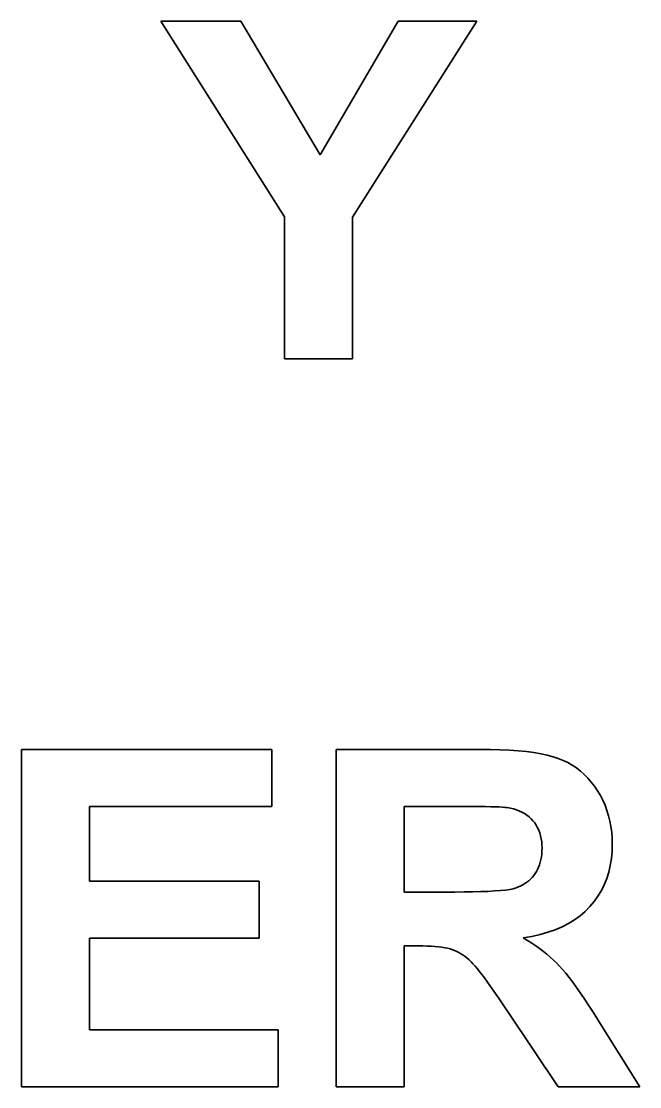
# Model space of a CAD drawing. Extents: x 23 to 417, y 3 to 294.
# Drawn here: x 207.268 to 208.367, y 102.833 to 104.728 of the extents above; entities that cross this region are included whole.
import ezdxf

# ---------------------------------------------------------------- set-up
doc = ezdxf.new("R2010")
doc.units = 0
doc.layers.get('0').update_dxf_attribs({"lineweight": 13})

# ---------------------------------------------------------------- blocks, each defined once
blk = doc.blocks.new('BLOCK4760')
at = {"color": 7, "lineweight": 35, "ltscale": 0.017752}
blk.add_line((-67.0784, 27.0821), (-66.3683, 27.0821), dxfattribs=at)
at = {"color": 7, "lineweight": 35, "ltscale": 0.051394}
blk.add_line((-65.9795, 25.3447), (-67.0784, 27.0821), dxfattribs=at)
at = {"color": 7, "lineweight": 35, "ltscale": 0.034525}
blk.add_line((-66.3683, 27.0821), (-65.6623, 25.8952), dxfattribs=at)
at = {"color": 7, "lineweight": 35, "ltscale": 0.034343}
blk.add_line((-65.6623, 25.8952), (-64.9706, 27.0821), dxfattribs=at)
at = {"color": 7, "lineweight": 35, "ltscale": 0.051535}
blk.add_line((-64.2728, 27.0821), (-65.3758, 25.3406), dxfattribs=at)
at = {"color": 7, "lineweight": 35, "ltscale": 0.017446}
blk.add_line((-64.9706, 27.0821), (-64.2728, 27.0821), dxfattribs=at)
at = {"color": 7, "lineweight": 35, "ltscale": 0.031565}
blk.add_line((-65.9795, 24.0821), (-65.9795, 25.3447), dxfattribs=at)
at = {"color": 7, "lineweight": 35, "ltscale": 0.031463}
blk.add_line((-65.3758, 25.3406), (-65.3758, 24.0821), dxfattribs=at)
at = {"color": 7, "lineweight": 35, "ltscale": 0.015092}
blk.add_line((-65.3758, 24.0821), (-65.9795, 24.0821), dxfattribs=at)
at = {"color": 7, "lineweight": 35, "ltscale": 0.075}
for p, q in [((-68.3188, 17.6079), (-68.3188, 20.6079)), ((-65.5214, 17.6079), (-65.5214, 20.6079))]:
    blk.add_line(p, q, dxfattribs=at)
at = {"color": 7, "lineweight": 35, "ltscale": 0.055611}
blk.add_line((-68.3188, 20.6079), (-66.0944, 20.6079), dxfattribs=at)
at = {"color": 7, "lineweight": 35, "ltscale": 0.012688}
blk.add_line((-66.0944, 20.6079), (-66.0944, 20.1004), dxfattribs=at)
at = {"color": 7, "lineweight": 35, "ltscale": 0.031873}
blk.add_line((-65.5214, 20.6079), (-64.2465, 20.6079), dxfattribs=at)
at = {"color": 7, "lineweight": 35, "ltscale": 0.002339}
blk.add_line((-64.2465, 20.6079), (-64.1529, 20.6071), dxfattribs=at)
at = {"color": 7, "lineweight": 35, "ltscale": 0.002208}
blk.add_line((-64.1529, 20.6071), (-64.0646, 20.6047), dxfattribs=at)
at = {"color": 7, "lineweight": 35, "ltscale": 0.002078}
blk.add_line((-64.0646, 20.6047), (-63.9816, 20.6007), dxfattribs=at)
at = {"color": 7, "lineweight": 35, "ltscale": 0.001949}
blk.add_line((-63.9816, 20.6007), (-63.9038, 20.595), dxfattribs=at)
at = {"color": 7, "lineweight": 35, "ltscale": 0.001822}
blk.add_line((-63.9038, 20.595), (-63.8313, 20.5877), dxfattribs=at)
at = {"color": 7, "lineweight": 35, "ltscale": 0.001696}
blk.add_line((-63.8313, 20.5877), (-63.7641, 20.5789), dxfattribs=at)
at = {"color": 7, "lineweight": 35, "ltscale": 0.001572}
blk.add_line((-63.7641, 20.5789), (-63.7021, 20.5683), dxfattribs=at)
at = {"color": 7, "lineweight": 35, "ltscale": 0.00145}
blk.add_line((-63.7021, 20.5683), (-63.6453, 20.5562), dxfattribs=at)
at = {"color": 7, "lineweight": 35, "ltscale": 0.001332}
blk.add_line((-63.6453, 20.5562), (-63.5939, 20.5425), dxfattribs=at)
at = {"color": 7, "lineweight": 35, "ltscale": 0.001218}
blk.add_line((-63.5939, 20.5425), (-63.5476, 20.5271), dxfattribs=at)
at = {"color": 7, "lineweight": 35, "ltscale": 0.001154}
blk.add_line((-63.5476, 20.5271), (-63.5049, 20.5097), dxfattribs=at)
at = {"color": 7, "lineweight": 35, "ltscale": 0.001139}
for p, q in [((-63.5049, 20.5097), (-63.464, 20.4898)), ((-64.2135, 18.5875), (-64.241, 18.6238))]:
    blk.add_line(p, q, dxfattribs=at)
at = {"color": 7, "lineweight": 35, "ltscale": 0.00113}
blk.add_line((-63.464, 20.4898), (-63.4247, 20.4673), dxfattribs=at)
at = {"color": 7, "lineweight": 35, "ltscale": 0.001127}
blk.add_line((-63.4247, 20.4673), (-63.3872, 20.4423), dxfattribs=at)
at = {"color": 7, "lineweight": 35, "ltscale": 0.001128}
blk.add_line((-63.3872, 20.4423), (-63.3515, 20.4148), dxfattribs=at)
at = {"color": 7, "lineweight": 35, "ltscale": 0.001134}
blk.add_line((-63.3515, 20.4148), (-63.3174, 20.3848), dxfattribs=at)
at = {"color": 7, "lineweight": 35, "ltscale": 0.001145}
blk.add_line((-63.3174, 20.3848), (-63.2852, 20.3523), dxfattribs=at)
at = {"color": 7, "lineweight": 35, "ltscale": 0.001162}
blk.add_line((-63.2852, 20.3523), (-63.2546, 20.3172), dxfattribs=at)
at = {"color": 7, "lineweight": 35, "ltscale": 0.001184}
blk.add_line((-63.2546, 20.3172), (-63.2258, 20.2797), dxfattribs=at)
at = {"color": 7, "lineweight": 35, "ltscale": 0.001209}
blk.add_line((-63.2258, 20.2797), (-63.1987, 20.2396), dxfattribs=at)
at = {"color": 7, "lineweight": 35, "ltscale": 0.001219}
blk.add_line((-63.1987, 20.2396), (-63.1739, 20.1977), dxfattribs=at)
at = {"color": 7, "lineweight": 35, "ltscale": 0.001213}
blk.add_line((-63.1739, 20.1977), (-63.1516, 20.1546), dxfattribs=at)
at = {"color": 7, "lineweight": 35, "ltscale": 0.016627}
blk.add_line((-67.7131, 20.1004), (-67.7131, 19.4354), dxfattribs=at)
at = {"color": 7, "lineweight": 35, "ltscale": 0.040467}
blk.add_line((-66.0944, 20.1004), (-67.7131, 20.1004), dxfattribs=at)
at = {"color": 7, "lineweight": 35, "ltscale": 0.019031}
blk.add_line((-64.9157, 20.1004), (-64.9157, 19.3392), dxfattribs=at)
at = {"color": 7, "lineweight": 35, "ltscale": 0.011818}
blk.add_line((-64.4429, 20.1004), (-64.9157, 20.1004), dxfattribs=at)
at = {"color": 7, "lineweight": 35, "ltscale": 0.001768}
blk.add_line((-64.3722, 20.1004), (-64.4429, 20.1004), dxfattribs=at)
at = {"color": 7, "lineweight": 35, "ltscale": 0.001621}
blk.add_line((-64.3074, 20.1), (-64.3722, 20.1004), dxfattribs=at)
at = {"color": 7, "lineweight": 35, "ltscale": 0.001473}
blk.add_line((-64.2485, 20.0995), (-64.3074, 20.1), dxfattribs=at)
at = {"color": 7, "lineweight": 35, "ltscale": 0.001326}
blk.add_line((-64.1954, 20.0988), (-64.2485, 20.0995), dxfattribs=at)
at = {"color": 7, "lineweight": 35, "ltscale": 0.001179}
blk.add_line((-64.1483, 20.0979), (-64.1954, 20.0988), dxfattribs=at)
at = {"color": 7, "lineweight": 35, "ltscale": 0.001032}
blk.add_line((-64.107, 20.0968), (-64.1483, 20.0979), dxfattribs=at)
at = {"color": 7, "lineweight": 35, "ltscale": 0.000884873}
blk.add_line((-64.0716, 20.0954), (-64.107, 20.0968), dxfattribs=at)
at = {"color": 7, "lineweight": 35, "ltscale": 0.000737632}
blk.add_line((-64.0422, 20.0939), (-64.0716, 20.0954), dxfattribs=at)
at = {"color": 7, "lineweight": 35, "ltscale": 0.000590978}
blk.add_line((-64.0186, 20.0922), (-64.0422, 20.0939), dxfattribs=at)
at = {"color": 7, "lineweight": 35, "ltscale": 0.000444371}
blk.add_line((-64.0009, 20.0902), (-64.0186, 20.0922), dxfattribs=at)
at = {"color": 7, "lineweight": 35, "ltscale": 0.000733706}
blk.add_line((-63.9721, 20.0846), (-64.0009, 20.0902), dxfattribs=at)
at = {"color": 7, "lineweight": 35, "ltscale": 0.001212}
for p, q in [((-63.1516, 20.1546), (-63.1319, 20.1103)), ((-63.4806, 18.6169), (-63.4506, 18.5788))]:
    blk.add_line(p, q, dxfattribs=at)
at = {"color": 7, "lineweight": 35, "ltscale": 0.001215}
blk.add_line((-63.1319, 20.1103), (-63.1149, 20.0648), dxfattribs=at)
at = {"color": 7, "lineweight": 35, "ltscale": 0.000708803}
blk.add_line((-63.9446, 20.0776), (-63.9721, 20.0846), dxfattribs=at)
at = {"color": 7, "lineweight": 35, "ltscale": 0.000685839}
blk.add_line((-63.9185, 20.0693), (-63.9446, 20.0776), dxfattribs=at)
at = {"color": 7, "lineweight": 35, "ltscale": 0.000666176}
blk.add_line((-63.8937, 20.0596), (-63.9185, 20.0693), dxfattribs=at)
at = {"color": 7, "lineweight": 35, "ltscale": 0.000649121}
blk.add_line((-63.8702, 20.0485), (-63.8937, 20.0596), dxfattribs=at)
at = {"color": 7, "lineweight": 35, "ltscale": 0.000635372}
blk.add_line((-63.848, 20.0361), (-63.8702, 20.0485), dxfattribs=at)
at = {"color": 7, "lineweight": 35, "ltscale": 0.000624642}
blk.add_line((-63.8272, 20.0222), (-63.848, 20.0361), dxfattribs=at)
at = {"color": 7, "lineweight": 35, "ltscale": 0.000618096}
blk.add_line((-63.8077, 20.007), (-63.8272, 20.0222), dxfattribs=at)
at = {"color": 7, "lineweight": 35, "ltscale": 0.000614316}
blk.add_line((-63.7896, 19.9905), (-63.8077, 20.007), dxfattribs=at)
at = {"color": 7, "lineweight": 35, "ltscale": 0.000615039}
blk.add_line((-63.7727, 19.9725), (-63.7896, 19.9905), dxfattribs=at)
at = {"color": 7, "lineweight": 35, "ltscale": 0.001221}
blk.add_line((-63.1149, 20.0648), (-63.1005, 20.0181), dxfattribs=at)
at = {"color": 7, "lineweight": 35, "ltscale": 0.001232}
blk.add_line((-63.1005, 20.0181), (-63.0887, 19.9702), dxfattribs=at)
at = {"color": 7, "lineweight": 35, "ltscale": 0.000614481}
blk.add_line((-63.7574, 19.9533), (-63.7727, 19.9725), dxfattribs=at)
at = {"color": 7, "lineweight": 35, "ltscale": 0.000614382}
blk.add_line((-63.7436, 19.933), (-63.7574, 19.9533), dxfattribs=at)
at = {"color": 7, "lineweight": 35, "ltscale": 0.000618146}
blk.add_line((-63.7315, 19.9114), (-63.7436, 19.933), dxfattribs=at)
at = {"color": 7, "lineweight": 35, "ltscale": 0.000625373}
blk.add_line((-63.721, 19.8887), (-63.7315, 19.9114), dxfattribs=at)
at = {"color": 7, "lineweight": 35, "ltscale": 0.001247}
blk.add_line((-63.0887, 19.9702), (-63.0796, 19.9212), dxfattribs=at)
at = {"color": 7, "lineweight": 35, "ltscale": 0.001267}
blk.add_line((-63.0796, 19.9212), (-63.073, 19.8709), dxfattribs=at)
at = {"color": 7, "lineweight": 35, "ltscale": 0.000636696}
blk.add_line((-63.7121, 19.8649), (-63.721, 19.8887), dxfattribs=at)
at = {"color": 7, "lineweight": 35, "ltscale": 0.000651913}
blk.add_line((-63.7048, 19.8398), (-63.7121, 19.8649), dxfattribs=at)
at = {"color": 7, "lineweight": 35, "ltscale": 0.000670482}
blk.add_line((-63.6992, 19.8136), (-63.7048, 19.8398), dxfattribs=at)
at = {"color": 7, "lineweight": 35, "ltscale": 0.000691403}
blk.add_line((-63.6951, 19.7862), (-63.6992, 19.8136), dxfattribs=at)
at = {"color": 7, "lineweight": 35, "ltscale": 0.001289}
blk.add_line((-63.073, 19.8709), (-63.0691, 19.8195), dxfattribs=at)
at = {"color": 7, "lineweight": 35, "ltscale": 0.001316}
blk.add_line((-63.0691, 19.8195), (-63.0678, 19.7669), dxfattribs=at)
at = {"color": 7, "lineweight": 35, "ltscale": 0.000715892}
blk.add_line((-63.6927, 19.7577), (-63.6951, 19.7862), dxfattribs=at)
at = {"color": 7, "lineweight": 35, "ltscale": 0.000743}
blk.add_line((-63.6919, 19.728), (-63.6927, 19.7577), dxfattribs=at)
at = {"color": 7, "lineweight": 35, "ltscale": 0.0006643}
blk.add_line((-63.6925, 19.7014), (-63.6919, 19.728), dxfattribs=at)
at = {"color": 7, "lineweight": 35, "ltscale": 0.00166}
blk.add_line((-63.0678, 19.7669), (-63.0698, 19.7005), dxfattribs=at)
at = {"color": 7, "lineweight": 35, "ltscale": 0.000590476}
blk.add_line((-63.7073, 19.6042), (-63.7017, 19.6272), dxfattribs=at)
at = {"color": 7, "lineweight": 35, "ltscale": 0.000606175}
blk.add_line((-63.7017, 19.6272), (-63.6974, 19.651), dxfattribs=at)
at = {"color": 7, "lineweight": 35, "ltscale": 0.000623483}
blk.add_line((-63.6974, 19.651), (-63.6944, 19.6758), dxfattribs=at)
at = {"color": 7, "lineweight": 35, "ltscale": 0.000643284}
blk.add_line((-63.6944, 19.6758), (-63.6925, 19.7014), dxfattribs=at)
at = {"color": 7, "lineweight": 35, "ltscale": 0.001561}
blk.add_line((-63.0757, 19.6365), (-63.0856, 19.5749), dxfattribs=at)
at = {"color": 7, "lineweight": 35, "ltscale": 0.001607}
blk.add_line((-63.0698, 19.7005), (-63.0757, 19.6365), dxfattribs=at)
at = {"color": 7, "lineweight": 35, "ltscale": 0.000545572}
blk.add_line((-63.7533, 19.5029), (-63.7416, 19.5214), dxfattribs=at)
at = {"color": 7, "lineweight": 35, "ltscale": 0.000549919}
blk.add_line((-63.7416, 19.5214), (-63.7312, 19.5407), dxfattribs=at)
at = {"color": 7, "lineweight": 35, "ltscale": 0.000556532}
blk.add_line((-63.7312, 19.5407), (-63.722, 19.561), dxfattribs=at)
at = {"color": 7, "lineweight": 35, "ltscale": 0.000565088}
blk.add_line((-63.722, 19.561), (-63.714, 19.5821), dxfattribs=at)
at = {"color": 7, "lineweight": 35, "ltscale": 0.000576933}
blk.add_line((-63.714, 19.5821), (-63.7073, 19.6042), dxfattribs=at)
at = {"color": 7, "lineweight": 35, "ltscale": 0.001523}
blk.add_line((-63.0856, 19.5749), (-63.0995, 19.5156), dxfattribs=at)
at = {"color": 7, "lineweight": 35, "ltscale": 0.037653}
for p, q in [((-67.7131, 19.4354), (-66.2069, 19.4354)), ((-66.2069, 18.9299), (-67.7131, 18.9299))]:
    blk.add_line(p, q, dxfattribs=at)
at = {"color": 7, "lineweight": 35, "ltscale": 0.012637}
for p, q in [((-66.2069, 19.4354), (-66.2069, 18.9299)), ((-66.0371, 18.1134), (-66.0371, 17.6079))]:
    blk.add_line(p, q, dxfattribs=at)
at = {"color": 7, "lineweight": 35, "ltscale": 0.000531647}
blk.add_line((-63.8439, 19.414), (-63.8265, 19.4262), dxfattribs=at)
at = {"color": 7, "lineweight": 35, "ltscale": 0.000528922}
blk.add_line((-63.8265, 19.4262), (-63.8099, 19.4394), dxfattribs=at)
at = {"color": 7, "lineweight": 35, "ltscale": 0.000528094}
blk.add_line((-63.8099, 19.4394), (-63.7944, 19.4537), dxfattribs=at)
at = {"color": 7, "lineweight": 35, "ltscale": 0.000530181}
blk.add_line((-63.7944, 19.4537), (-63.7798, 19.469), dxfattribs=at)
at = {"color": 7, "lineweight": 35, "ltscale": 0.00053434}
blk.add_line((-63.7798, 19.469), (-63.766, 19.4854), dxfattribs=at)
at = {"color": 7, "lineweight": 35, "ltscale": 0.000540907}
blk.add_line((-63.766, 19.4854), (-63.7533, 19.5029), dxfattribs=at)
at = {"color": 7, "lineweight": 35, "ltscale": 0.00147}
blk.add_line((-63.1174, 19.4586), (-63.1392, 19.4041), dxfattribs=at)
at = {"color": 7, "lineweight": 35, "ltscale": 0.001492}
blk.add_line((-63.0995, 19.5156), (-63.1174, 19.4586), dxfattribs=at)
at = {"color": 7, "lineweight": 35, "ltscale": 0.011204}
blk.add_line((-64.9157, 19.3392), (-64.4675, 19.3392), dxfattribs=at)
at = {"color": 7, "lineweight": 35, "ltscale": 0.002098}
blk.add_line((-64.4675, 19.3392), (-64.3836, 19.3396), dxfattribs=at)
at = {"color": 7, "lineweight": 35, "ltscale": 0.001934}
blk.add_line((-64.3836, 19.3396), (-64.3062, 19.3407), dxfattribs=at)
at = {"color": 7, "lineweight": 35, "ltscale": 0.001771}
blk.add_line((-64.3062, 19.3407), (-64.2354, 19.3425), dxfattribs=at)
at = {"color": 7, "lineweight": 35, "ltscale": 0.001608}
blk.add_line((-64.2354, 19.3425), (-64.1712, 19.3451), dxfattribs=at)
at = {"color": 7, "lineweight": 35, "ltscale": 0.001445}
blk.add_line((-64.1712, 19.3451), (-64.1135, 19.3484), dxfattribs=at)
at = {"color": 7, "lineweight": 35, "ltscale": 0.001283}
blk.add_line((-64.1135, 19.3484), (-64.0623, 19.3525), dxfattribs=at)
at = {"color": 7, "lineweight": 35, "ltscale": 0.001122}
blk.add_line((-64.0623, 19.3525), (-64.0177, 19.3572), dxfattribs=at)
at = {"color": 7, "lineweight": 35, "ltscale": 0.0009614}
blk.add_line((-64.0177, 19.3572), (-63.9796, 19.3628), dxfattribs=at)
at = {"color": 7, "lineweight": 35, "ltscale": 0.000803494}
blk.add_line((-63.9796, 19.3628), (-63.9481, 19.369), dxfattribs=at)
at = {"color": 7, "lineweight": 35, "ltscale": 0.000648174}
blk.add_line((-63.9481, 19.369), (-63.9232, 19.376), dxfattribs=at)
at = {"color": 7, "lineweight": 35, "ltscale": 0.000566092}
blk.add_line((-63.9232, 19.376), (-63.9019, 19.3839), dxfattribs=at)
at = {"color": 7, "lineweight": 35, "ltscale": 0.000554377}
blk.add_line((-63.9019, 19.3839), (-63.8816, 19.3929), dxfattribs=at)
at = {"color": 7, "lineweight": 35, "ltscale": 0.000544441}
blk.add_line((-63.8816, 19.3929), (-63.8623, 19.4029), dxfattribs=at)
at = {"color": 7, "lineweight": 35, "ltscale": 0.000537173}
blk.add_line((-63.8623, 19.4029), (-63.8439, 19.414), dxfattribs=at)
at = {"color": 7, "lineweight": 35, "ltscale": 0.001452}
blk.add_line((-63.165, 19.3518), (-63.1948, 19.302), dxfattribs=at)
at = {"color": 7, "lineweight": 35, "ltscale": 0.001456}
blk.add_line((-63.1392, 19.4041), (-63.165, 19.3518), dxfattribs=at)
at = {"color": 7, "lineweight": 35, "ltscale": 0.001471}
blk.add_line((-63.2286, 19.2544), (-63.2663, 19.2093), dxfattribs=at)
at = {"color": 7, "lineweight": 35, "ltscale": 0.001457}
blk.add_line((-63.1948, 19.302), (-63.2286, 19.2544), dxfattribs=at)
at = {"color": 7, "lineweight": 35, "ltscale": 0.001502}
blk.add_line((-63.3079, 19.1669), (-63.3535, 19.1278), dxfattribs=at)
at = {"color": 7, "lineweight": 35, "ltscale": 0.001486}
blk.add_line((-63.2663, 19.2093), (-63.3079, 19.1669), dxfattribs=at)
at = {"color": 7, "lineweight": 35, "ltscale": 0.001612}
blk.add_line((-63.4565, 19.0593), (-63.5139, 19.0299), dxfattribs=at)
at = {"color": 7, "lineweight": 35, "ltscale": 0.001565}
blk.add_line((-63.403, 19.0919), (-63.4565, 19.0593), dxfattribs=at)
at = {"color": 7, "lineweight": 35, "ltscale": 0.001528}
blk.add_line((-63.3535, 19.1278), (-63.403, 19.0919), dxfattribs=at)
at = {"color": 7, "lineweight": 35, "ltscale": 0.001873}
blk.add_line((-63.7096, 18.9614), (-63.7827, 18.945), dxfattribs=at)
at = {"color": 7, "lineweight": 35, "ltscale": 0.001797}
blk.add_line((-63.6404, 18.981), (-63.7096, 18.9614), dxfattribs=at)
at = {"color": 7, "lineweight": 35, "ltscale": 0.001728}
blk.add_line((-63.5752, 19.0038), (-63.6404, 18.981), dxfattribs=at)
at = {"color": 7, "lineweight": 35, "ltscale": 0.001666}
blk.add_line((-63.5139, 19.0299), (-63.5752, 19.0038), dxfattribs=at)
at = {"color": 7, "lineweight": 35, "ltscale": 0.020412}
blk.add_line((-67.7131, 18.9299), (-67.7131, 18.1134), dxfattribs=at)
at = {"color": 7, "lineweight": 35, "ltscale": 0.03131}
blk.add_line((-64.9157, 18.8603), (-64.9157, 17.6079), dxfattribs=at)
at = {"color": 7, "lineweight": 35, "ltscale": 0.00307}
blk.add_line((-64.7929, 18.8603), (-64.9157, 18.8603), dxfattribs=at)
at = {"color": 7, "lineweight": 35, "ltscale": 0.001016}
for p, q in [((-64.7523, 18.86), (-64.7929, 18.8603)), ((-63.6804, 18.8117), (-63.6486, 18.7863))]:
    blk.add_line(p, q, dxfattribs=at)
at = {"color": 7, "lineweight": 35, "ltscale": 0.00095973}
blk.add_line((-64.7139, 18.859), (-64.7523, 18.86), dxfattribs=at)
at = {"color": 7, "lineweight": 35, "ltscale": 0.000903918}
blk.add_line((-64.6778, 18.8573), (-64.7139, 18.859), dxfattribs=at)
at = {"color": 7, "lineweight": 35, "ltscale": 0.000848936}
blk.add_line((-64.6439, 18.8549), (-64.6778, 18.8573), dxfattribs=at)
at = {"color": 7, "lineweight": 35, "ltscale": 0.000794036}
blk.add_line((-64.6123, 18.8519), (-64.6439, 18.8549), dxfattribs=at)
at = {"color": 7, "lineweight": 35, "ltscale": 0.001953}
blk.add_line((-63.7827, 18.945), (-63.8597, 18.932), dxfattribs=at)
at = {"color": 7, "lineweight": 35, "ltscale": 0.001125}
blk.add_line((-63.8597, 18.932), (-63.8211, 18.9088), dxfattribs=at)
at = {"color": 7, "lineweight": 35, "ltscale": 0.001102}
blk.add_line((-63.8211, 18.9088), (-63.7839, 18.8852), dxfattribs=at)
at = {"color": 7, "lineweight": 35, "ltscale": 0.00108}
blk.add_line((-63.7839, 18.8852), (-63.748, 18.8612), dxfattribs=at)
at = {"color": 7, "lineweight": 35, "ltscale": 0.001057}
blk.add_line((-63.748, 18.8612), (-63.7135, 18.8367), dxfattribs=at)
at = {"color": 7, "lineweight": 35, "ltscale": 0.000739781}
blk.add_line((-64.5829, 18.8482), (-64.6123, 18.8519), dxfattribs=at)
at = {"color": 7, "lineweight": 35, "ltscale": 0.000686722}
blk.add_line((-64.5558, 18.8438), (-64.5829, 18.8482), dxfattribs=at)
at = {"color": 7, "lineweight": 35, "ltscale": 0.000634543}
blk.add_line((-64.5309, 18.8387), (-64.5558, 18.8438), dxfattribs=at)
at = {"color": 7, "lineweight": 35, "ltscale": 0.000582896}
blk.add_line((-64.5083, 18.833), (-64.5309, 18.8387), dxfattribs=at)
at = {"color": 7, "lineweight": 35, "ltscale": 0.000533861}
blk.add_line((-64.488, 18.8266), (-64.5083, 18.833), dxfattribs=at)
at = {"color": 7, "lineweight": 35, "ltscale": 0.000512219}
blk.add_line((-64.4688, 18.8193), (-64.488, 18.8266), dxfattribs=at)
at = {"color": 7, "lineweight": 35, "ltscale": 0.0005184}
blk.add_line((-64.4499, 18.8108), (-64.4688, 18.8193), dxfattribs=at)
at = {"color": 7, "lineweight": 35, "ltscale": 0.000526143}
blk.add_line((-64.4312, 18.8012), (-64.4499, 18.8108), dxfattribs=at)
at = {"color": 7, "lineweight": 35, "ltscale": 0.000535521}
blk.add_line((-64.4127, 18.7904), (-64.4312, 18.8012), dxfattribs=at)
at = {"color": 7, "lineweight": 35, "ltscale": 0.000546499}
blk.add_line((-64.3943, 18.7785), (-64.4127, 18.7904), dxfattribs=at)
at = {"color": 7, "lineweight": 35, "ltscale": 0.000557964}
blk.add_line((-64.3762, 18.7654), (-64.3943, 18.7785), dxfattribs=at)
at = {"color": 7, "lineweight": 35, "ltscale": 0.000571345}
blk.add_line((-64.3583, 18.7512), (-64.3762, 18.7654), dxfattribs=at)
at = {"color": 7, "lineweight": 35, "ltscale": 0.001037}
blk.add_line((-63.7135, 18.8367), (-63.6804, 18.8117), dxfattribs=at)
at = {"color": 7, "lineweight": 35, "ltscale": 0.000996934}
blk.add_line((-63.6486, 18.7863), (-63.6183, 18.7605), dxfattribs=at)
at = {"color": 7, "lineweight": 35, "ltscale": 0.000978701}
blk.add_line((-63.6183, 18.7605), (-63.5893, 18.7342), dxfattribs=at)
at = {"color": 7, "lineweight": 35, "ltscale": 0.000585722}
blk.add_line((-64.3406, 18.7359), (-64.3583, 18.7512), dxfattribs=at)
at = {"color": 7, "lineweight": 35, "ltscale": 0.000601251}
blk.add_line((-64.3231, 18.7194), (-64.3406, 18.7359), dxfattribs=at)
at = {"color": 7, "lineweight": 35, "ltscale": 0.000617459}
blk.add_line((-64.3058, 18.7017), (-64.3231, 18.7194), dxfattribs=at)
at = {"color": 7, "lineweight": 35, "ltscale": 0.000698582}
blk.add_line((-64.2872, 18.6809), (-64.3058, 18.7017), dxfattribs=at)
at = {"color": 7, "lineweight": 35, "ltscale": 0.000844852}
blk.add_line((-64.2656, 18.655), (-64.2872, 18.6809), dxfattribs=at)
at = {"color": 7, "lineweight": 35, "ltscale": 0.000961761}
blk.add_line((-63.5893, 18.7342), (-63.5616, 18.7075), dxfattribs=at)
at = {"color": 7, "lineweight": 35, "ltscale": 0.000945032}
blk.add_line((-63.5616, 18.7075), (-63.5354, 18.6803), dxfattribs=at)
at = {"color": 7, "lineweight": 35, "ltscale": 0.000991996}
blk.add_line((-63.5354, 18.6803), (-63.5089, 18.6507), dxfattribs=at)
at = {"color": 7, "lineweight": 35, "ltscale": 0.000991727}
blk.add_line((-64.241, 18.6238), (-64.2656, 18.655), dxfattribs=at)
at = {"color": 7, "lineweight": 35, "ltscale": 0.001287}
blk.add_line((-64.183, 18.546), (-64.2135, 18.5875), dxfattribs=at)
at = {"color": 7, "lineweight": 35, "ltscale": 0.001101}
blk.add_line((-63.5089, 18.6507), (-63.4806, 18.6169), dxfattribs=at)
at = {"color": 7, "lineweight": 35, "ltscale": 0.001323}
blk.add_line((-63.4506, 18.5788), (-63.4188, 18.5365), dxfattribs=at)
at = {"color": 7, "lineweight": 35, "ltscale": 0.001435}
blk.add_line((-64.1497, 18.4993), (-64.183, 18.546), dxfattribs=at)
at = {"color": 7, "lineweight": 35, "ltscale": 0.001583}
blk.add_line((-64.1133, 18.4474), (-64.1497, 18.4993), dxfattribs=at)
at = {"color": 7, "lineweight": 35, "ltscale": 0.001436}
blk.add_line((-63.4188, 18.5365), (-63.3852, 18.4899), dxfattribs=at)
at = {"color": 7, "lineweight": 35, "ltscale": 0.001548}
blk.add_line((-63.3852, 18.4899), (-63.3498, 18.4391), dxfattribs=at)
at = {"color": 7, "lineweight": 35, "ltscale": 0.001732}
blk.add_line((-64.074, 18.3904), (-64.1133, 18.4474), dxfattribs=at)
at = {"color": 7, "lineweight": 35, "ltscale": 0.00188}
blk.add_line((-64.0318, 18.3281), (-64.074, 18.3904), dxfattribs=at)
at = {"color": 7, "lineweight": 35, "ltscale": 0.001661}
blk.add_line((-63.3498, 18.4391), (-63.3127, 18.384), dxfattribs=at)
at = {"color": 7, "lineweight": 35, "ltscale": 0.001775}
blk.add_line((-63.3127, 18.384), (-63.2738, 18.3247), dxfattribs=at)
at = {"color": 7, "lineweight": 35, "ltscale": 0.002029}
blk.add_line((-63.9866, 18.2608), (-64.0318, 18.3281), dxfattribs=at)
at = {"color": 7, "lineweight": 35, "ltscale": 0.001888}
blk.add_line((-63.2738, 18.3247), (-63.233, 18.2611), dxfattribs=at)
at = {"color": 7, "lineweight": 35, "ltscale": 0.019652}
blk.add_line((-63.5487, 17.6079), (-63.9866, 18.2608), dxfattribs=at)
at = {"color": 7, "lineweight": 35, "ltscale": 0.002002}
blk.add_line((-63.233, 18.2611), (-63.1905, 18.1932), dxfattribs=at)
at = {"color": 7, "lineweight": 35, "ltscale": 0.017261}
blk.add_line((-63.1905, 18.1932), (-62.8242, 17.6079), dxfattribs=at)
at = {"color": 7, "lineweight": 35, "ltscale": 0.041899}
blk.add_line((-67.7131, 18.1134), (-66.0371, 18.1134), dxfattribs=at)
at = {"color": 7, "lineweight": 35, "ltscale": 0.057043}
blk.add_line((-66.0371, 17.6079), (-68.3188, 17.6079), dxfattribs=at)
at = {"color": 7, "lineweight": 35, "ltscale": 0.015143}
blk.add_line((-64.9157, 17.6079), (-65.5214, 17.6079), dxfattribs=at)
at = {"color": 7, "lineweight": 35, "ltscale": 0.018111}
blk.add_line((-62.8242, 17.6079), (-63.5487, 17.6079), dxfattribs=at)

msp = doc.modelspace()

# ---------------------------------------------------------------- block references
at = {"lineweight": 0, "xscale": 0.2, "yscale": 0.2, "zscale": 0.2}
msp.add_blockref('BLOCK4760', (220.9318, 99.3118), dxfattribs=at)

doc.saveas('drawing.dxf')
